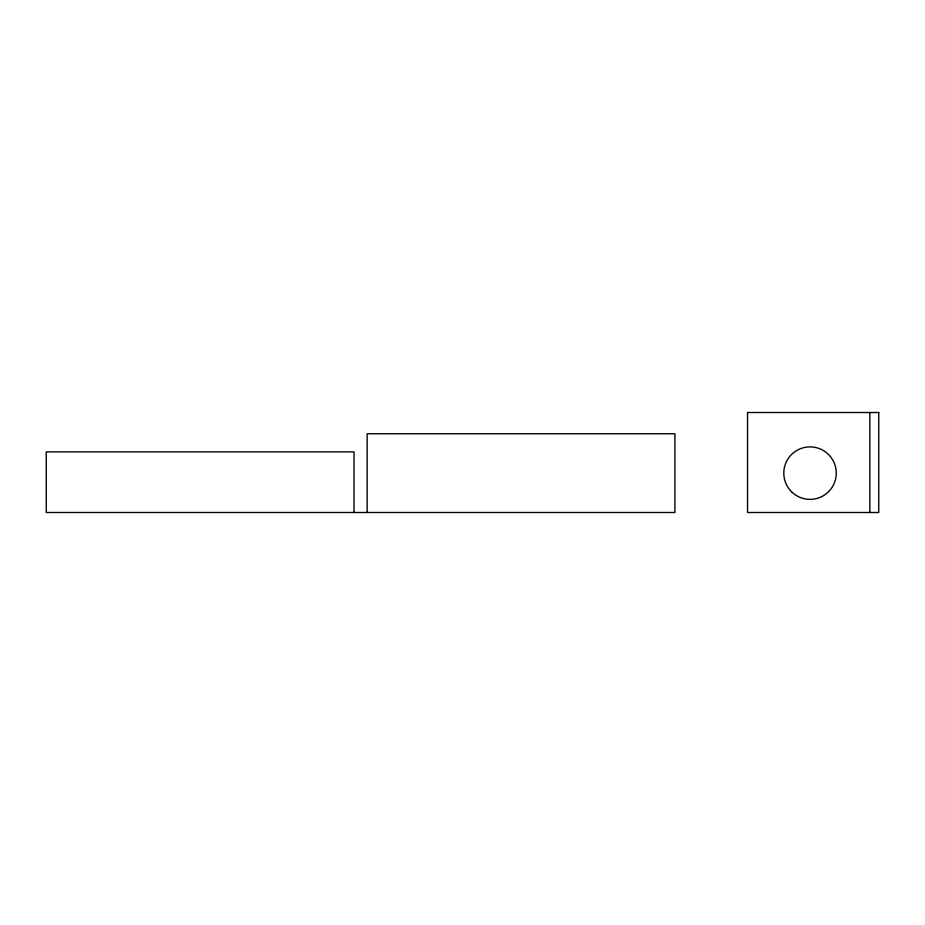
<?xml version="1.0" encoding="UTF-8"?>
<svg xmlns="http://www.w3.org/2000/svg" width="925" height="925" viewBox="0 0 925 925"><rect width="100%" height="100%" fill="white"/><g stroke="black" fill="none" stroke-linecap="round" stroke-linejoin="round"><path stroke-width="1.39" d="M869.858 412.504L869.858 512.496M367.144 512.496L367.144 433.767L674.915 433.767L674.915 512.496L46.25 512.496L46.25 451.874L354.021 451.874L354.021 512.496M878.75 412.504L747.539 412.504L747.539 512.496L878.75 512.496L878.75 412.504M791.476 491.684A26.247 26.247 0 0 0 835.379 479.925A26.247 26.247 0 0 0 803.235 447.781A26.247 26.247 0 0 0 791.476 491.684"/></g></svg>
